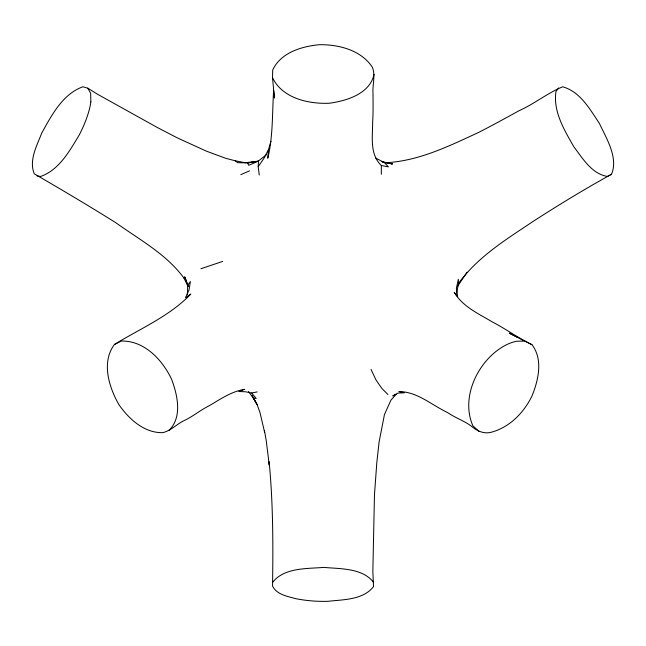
<?xml version="1.0" encoding="UTF-8"?>
<svg xmlns="http://www.w3.org/2000/svg" width="646" height="646" viewBox="0 0 646 646"><rect width="100%" height="100%" fill="white"/><g stroke="black" fill="none" stroke-linecap="round" stroke-linejoin="round"><path stroke-width="0.97" d="M256.519 403.597L252.021 395.425L257.205 404.751L259.942 412.398L264.545 431.996L264.424 430.397L266.233 440.524L269.253 465.201L269.132 461.785C273.105 503.089 273.201 544.626 272.531 586.059C276.746 594.74 287.599 596.355 295.973 598.713C306.559 600.772 317.339 601.636 328.12 601.305C343.478 599.528 363.222 599.997 373.517 586.608L372.847 571.395L374.47 494.747L376.828 462.366L379.105 441.921L384.443 414.57L390.967 400.108L396.232 394.205L392.776 395.925L398.114 393.034L404.291 392.841L398.889 391.549C417.268 391.662 431.625 405.01 447.46 412.495C454.978 417.72 463.755 420.619 471.16 426.013C476.667 430.825 483.717 434.225 491.138 432.271C509.403 427.49 523.745 412.851 531.868 396.232C538.401 380.365 543.343 359.475 531.924 344.641L525.012 341.104L516.784 341.217A58.778 33.931 -60 0 0 493.156 353.814C473.801 371.062 462.035 400.972 472.872 425.811L479.138 431.471M381.301 174.307L381.35 165.513C369.472 154.224 372.677 136.686 372.645 121.973C373.299 112.566 373.025 103.134 373.008 93.702C372.29 84.868 375.714 75.873 372.419 67.329C361.227 50.154 338.859 44.445 319.423 44.695C301.755 46.334 280.711 52.592 272.717 70.01L272.499 77.601L274.437 98.022L273.613 90.715C272.192 113.244 273.113 136.209 267.791 158.27L268.348 150.025L271.005 141.232M187.364 294.746L187.72 285.209L184.829 276.948L183.884 277.99L188.115 286.428M259.248 175.034L258.206 166.66L258.521 161.08L247.612 162.937L237.76 162.663L235.273 160.806L225.624 158.262L206.405 151.156L176.915 137.679L157.107 127.383L97.457 94.203L87.808 88.179L82.858 86.79C62.605 94.066 51.607 115.311 41.724 133.076C36.951 145.633 28.699 160.273 34.262 173.806C61.653 189.722 89.067 205.937 115.949 222.813C139.609 239.763 166.305 254.096 183.884 277.99M456.577 293.219L458.555 283.384L458.313 279.314L456.359 288.366L457.667 296.627L454.203 292.307C462.673 306.697 478.823 313.835 492.607 322.096C506.06 329.04 518.27 338.1 531.924 344.641M374.091 74.314C369.787 93.823 346.87 100.816 329.412 103.231C308.457 104.176 282.229 98.24 272.499 77.601M458.555 283.384C477.765 256.785 506.496 239.238 533.33 221.263C558.879 204.814 584.872 188.939 611.504 174.291C618.569 157.81 606.36 138.292 599.448 123.531C590.008 109.368 580.165 91.53 562.634 86.806C547.38 93.105 534.105 104.054 518.867 110.813C505.56 118.161 492.236 125.469 478.702 132.39C449.366 145.939 419.133 160.878 386.381 162.695L392.372 163.947L382.464 162.041M268.348 150.025L263.988 158.222L258.206 166.66M272.547 582.458C284.095 567.471 306.68 568.811 323.832 567.406C340.305 568.916 362.366 567.931 373.517 582.264M187.72 285.209L190.392 281.567L189.044 289.957L185.475 297.741L190.836 294.051C169.591 316.257 140.271 328.539 114.407 344.504C101.156 362.253 108.94 387.22 118.937 404.687C128.934 419.06 144.324 433.208 162.929 432.642C171.376 430.486 177.262 423.534 185.152 420.11C193.534 416.048 200.623 409.911 209.013 405.874C220.31 399.236 231.551 391.298 244.794 389.336L238.81 391.492L245.504 391.783L251.706 392.994L257.213 391.896M457.586 286.275L467.066 272.2M558.637 87.921L555.964 91.514C552.936 111.378 564.354 130.161 573.842 146.771C582.684 158.383 591.752 173.879 607.337 176.423L611.504 174.291M169.018 430.397C182.487 417.122 177.561 395.433 171.747 379.622C162.695 360.097 144.357 340.369 121.27 341.064L114.407 344.504M258.521 161.08L248.678 165.311L247.612 162.937L257.988 161.314L266.418 154.741M240.78 174.686L249.526 170.859M200.906 268.736L222.676 261.412M257.988 161.314L245.165 162.703L235.273 160.806M36.951 175.93L40.585 176.471C59.109 170.027 69.55 151.019 79.159 135.119A53.957 17.983 -60 0 0 90.86 101.898M381.35 165.513L388.407 166.886L384.346 162.598L375.552 157.963M248.484 391.508L253.167 397.912L256.212 398.542L251.706 392.994M381.649 161.532L392.372 163.947M523.438 340.41L509.274 333.15L517.107 337.155M387.915 394.496L381.843 388.432L375.932 379.848L371.046 369.455M253.167 397.912L257.205 404.751M87.808 88.179L90.65 93.274L90.86 101.898M184.829 276.948L188.196 286.331"/></g></svg>
